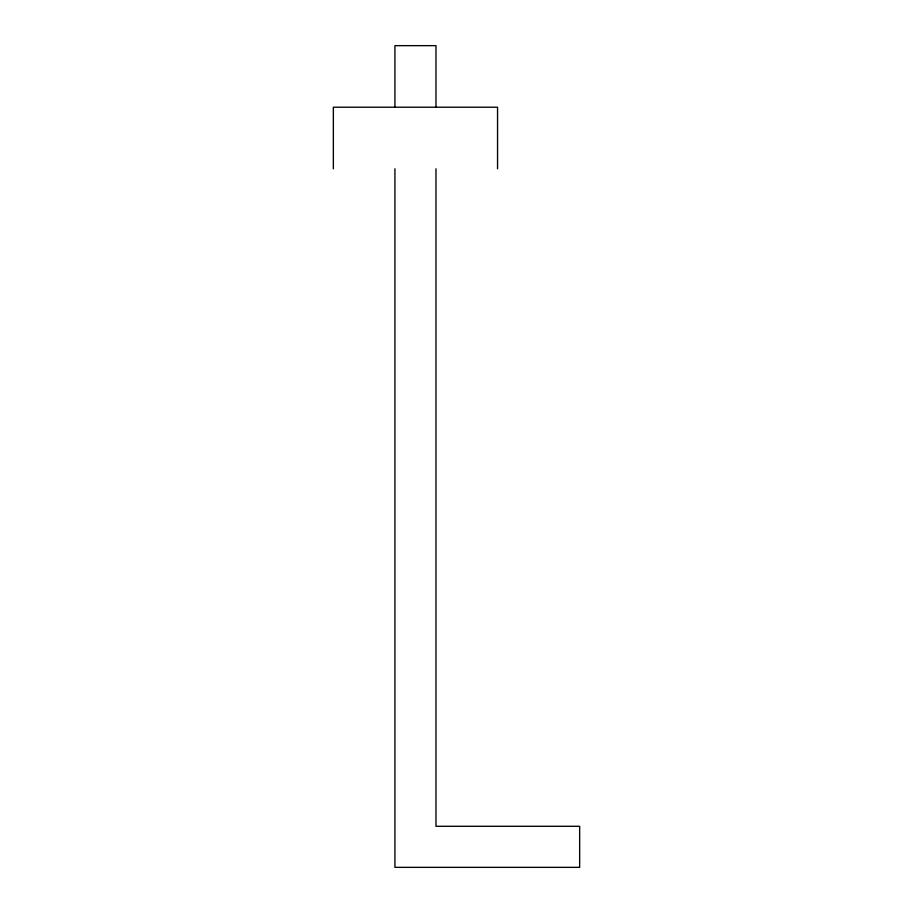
<?xml version="1.0" encoding="UTF-8"?>
<svg xmlns="http://www.w3.org/2000/svg" width="913" height="913" viewBox="0 0 913 913"><rect width="100%" height="100%" fill="white"/><g stroke="black" fill="none" stroke-linecap="round" stroke-linejoin="round"><path stroke-width="1.37" d="M497.551 168.802L497.551 107.22L333.348 107.22L333.348 168.802M435.98 107.22L435.98 45.65L394.93 45.65L394.93 107.22M435.98 168.802L435.98 826.299L579.652 826.299L579.652 867.35L394.93 867.35L394.93 168.802"/></g></svg>
